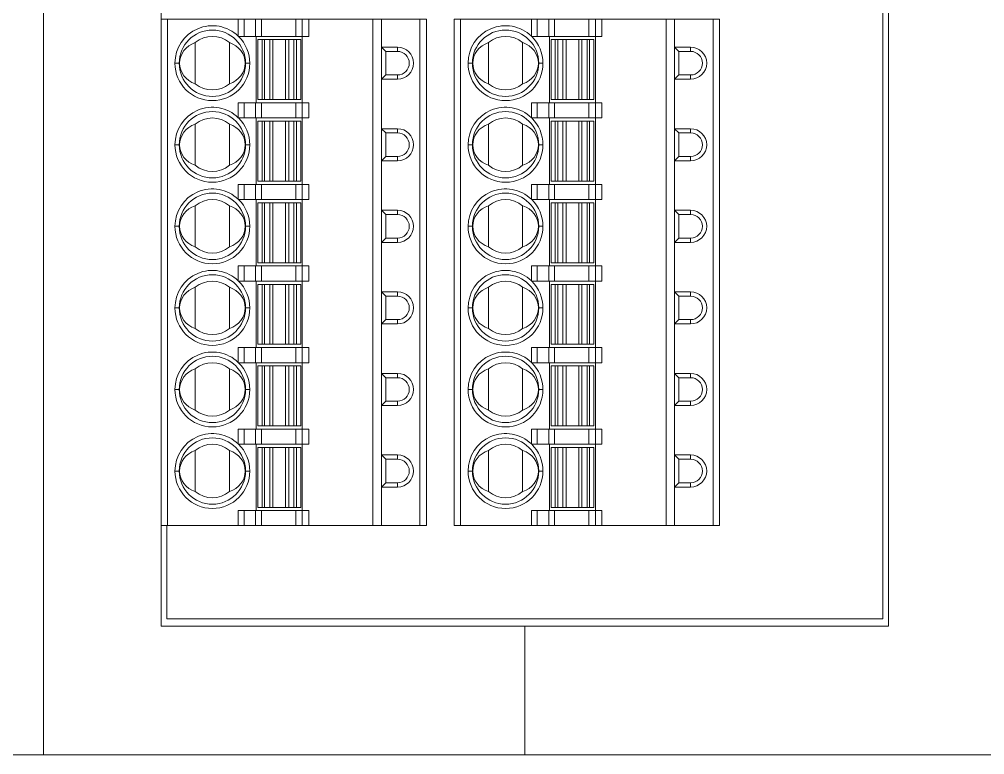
# Model space of a CAD drawing. Header units: millimetres. Extents: x 91 to 341, y 63 to 263.
# Drawn here: x 244.86 to 267.42, y 170.14 to 187.31 of the extents above; entities that cross this region are included whole.
import ezdxf

# ---------------------------------------------------------------- set-up
doc = ezdxf.new("R2010")
doc.units = ezdxf.units.MM

msp = doc.modelspace()

# ---------------------------------------------------------------- linework, layer by layer
at = {"color": 7, "linetype": 'Continuous', "lineweight": 15}
for p, q in [((245.427, 229.139), (245.427, 170.139)), ((265.177, 226.139), (265.177, 173.139)), ((265.04, 173.314), (265.04, 225.964)), ((248.177, 187.314), (248.177, 192.139)), ((248.177, 175.489), (248.177, 187.314)), ((248.177, 187.314), (248.327, 187.314)), ((248.327, 175.489), (248.327, 187.314)), ((248.327, 187.314), (249.982, 187.314)), ((249.982, 186.921), (249.982, 187.314)), ((249.982, 187.314), (250.118, 187.314)), ((250.118, 187.314), (250.118, 186.914)), ((250.118, 187.314), (250.387, 187.314)), ((250.387, 187.314), (250.387, 186.914)), ((250.387, 187.314), (250.523, 187.314)), ((250.523, 187.314), (250.523, 186.914)), ((250.523, 187.314), (251.327, 187.314)), ((251.327, 187.314), (251.327, 186.914)), ((251.327, 187.314), (251.477, 187.314)), ((251.477, 187.314), (251.477, 186.914)), ((251.477, 187.314), (251.627, 187.314)), ((251.627, 187.314), (251.627, 186.914)), ((251.627, 187.314), (253.127, 187.314)), ((253.127, 175.489), (253.127, 187.314)), ((253.327, 187.314), (253.127, 187.314)), ((253.327, 186.664), (253.327, 187.314)), ((253.327, 187.314), (254.227, 187.314)), ((254.227, 175.489), (254.227, 187.314)), ((254.377, 187.314), (254.227, 187.314)), ((254.377, 175.489), (254.377, 187.314)), ((255.027, 175.489), (255.027, 187.314)), ((255.027, 187.314), (255.177, 187.314)), ((255.177, 175.489), (255.177, 187.314)), ((255.177, 187.314), (256.832, 187.314)), ((256.832, 186.921), (256.832, 187.314)), ((256.832, 187.314), (256.968, 187.314)), ((256.968, 187.314), (256.968, 186.914)), ((256.968, 187.314), (257.237, 187.314)), ((257.237, 187.314), (257.237, 186.914)), ((257.237, 187.314), (257.373, 187.314)), ((257.373, 187.314), (257.373, 186.914)), ((257.373, 187.314), (258.177, 187.314)), ((258.177, 187.314), (258.177, 186.914)), ((258.177, 187.314), (258.327, 187.314)), ((258.327, 187.314), (258.327, 186.914)), ((258.327, 187.314), (258.477, 187.314)), ((258.477, 187.314), (258.477, 186.914)), ((258.477, 187.314), (259.977, 187.314)), ((259.977, 175.489), (259.977, 187.314)), ((260.177, 187.314), (259.977, 187.314)), ((260.177, 186.664), (260.177, 187.314)), ((260.177, 187.314), (261.077, 187.314)), ((261.077, 175.489), (261.077, 187.314)), ((261.227, 187.314), (261.077, 187.314)), ((261.227, 175.489), (261.227, 187.314)), ((249.99, 186.914), (249.982, 186.921)), ((249.99, 186.914), (250.118, 186.914)), ((249.99, 186.914), (249.99, 186.914)), ((250.118, 186.914), (250.387, 186.914)), ((250.387, 186.914), (250.523, 186.914)), ((250.402, 185.364), (250.402, 186.914)), ((250.44, 185.439), (250.44, 186.839)), ((250.44, 186.839), (250.54, 186.839)), ((250.523, 186.914), (251.327, 186.914)), ((250.54, 185.439), (250.54, 186.839)), ((250.597, 186.839), (250.54, 186.839)), ((250.597, 185.439), (250.597, 186.839)), ((250.719, 186.839), (250.597, 186.839)), ((250.719, 185.439), (250.719, 186.839)), ((250.793, 186.839), (250.719, 186.839)), ((250.793, 185.439), (250.793, 186.839)), ((250.793, 186.839), (251.086, 186.839)), ((251.086, 186.839), (251.086, 185.439)), ((251.161, 186.839), (251.086, 186.839)), ((251.161, 186.839), (251.161, 185.439)), ((251.283, 186.839), (251.161, 186.839)), ((251.283, 186.839), (251.283, 185.439)), ((251.34, 186.839), (251.283, 186.839)), ((251.327, 186.914), (251.477, 186.914)), ((251.34, 186.839), (251.34, 185.439)), ((251.44, 186.839), (251.34, 186.839)), ((251.44, 186.839), (251.44, 185.439)), ((251.477, 186.914), (251.627, 186.914)), ((251.477, 186.914), (251.477, 185.364)), ((256.84, 186.914), (256.832, 186.921)), ((256.84, 186.914), (256.968, 186.914)), ((256.84, 186.914), (256.84, 186.914)), ((256.968, 186.914), (257.237, 186.914)), ((257.237, 186.914), (257.373, 186.914)), ((257.252, 185.364), (257.252, 186.914)), ((257.29, 185.439), (257.29, 186.839)), ((257.29, 186.839), (257.39, 186.839)), ((257.373, 186.914), (258.177, 186.914)), ((257.39, 185.439), (257.39, 186.839)), ((257.447, 186.839), (257.39, 186.839)), ((257.447, 185.439), (257.447, 186.839)), ((257.569, 186.839), (257.447, 186.839)), ((257.569, 185.439), (257.569, 186.839)), ((257.643, 186.839), (257.569, 186.839)), ((257.643, 185.439), (257.643, 186.839)), ((257.643, 186.839), (257.936, 186.839)), ((257.936, 186.839), (257.936, 185.439)), ((258.011, 186.839), (257.936, 186.839)), ((258.011, 186.839), (258.011, 185.439)), ((258.133, 186.839), (258.011, 186.839)), ((258.133, 186.839), (258.133, 185.439)), ((258.19, 186.839), (258.133, 186.839)), ((258.177, 186.914), (258.327, 186.914)), ((258.19, 186.839), (258.19, 185.439)), ((258.29, 186.839), (258.19, 186.839)), ((258.29, 186.839), (258.29, 185.439)), ((258.327, 186.914), (258.477, 186.914)), ((258.327, 186.914), (258.327, 185.364)), ((248.977, 185.809), (248.977, 186.769)), ((249.777, 186.769), (249.777, 185.809)), ((253.327, 185.914), (253.327, 186.664)), ((253.327, 186.664), (253.702, 186.664)), ((253.327, 186.664), (253.427, 186.564)), ((253.427, 186.014), (253.427, 186.564)), ((253.427, 186.564), (253.702, 186.564)), ((253.702, 186.564), (253.702, 186.664)), ((255.827, 185.809), (255.827, 186.769)), ((256.627, 186.769), (256.627, 185.809)), ((260.177, 185.914), (260.177, 186.664)), ((260.177, 186.664), (260.552, 186.664)), ((260.177, 186.664), (260.277, 186.564)), ((260.277, 186.564), (260.552, 186.564)), ((260.277, 186.014), (260.277, 186.564)), ((260.552, 186.564), (260.552, 186.664)), ((248.602, 186.289), (248.502, 186.289)), ((250.252, 186.289), (250.152, 186.289)), ((255.452, 186.289), (255.352, 186.289)), ((257.102, 186.289), (257.002, 186.289)), ((253.327, 185.914), (253.427, 186.014)), ((253.327, 185.914), (253.327, 184.759)), ((253.702, 185.914), (253.327, 185.914)), ((253.427, 186.014), (253.702, 186.014)), ((253.702, 186.014), (253.702, 185.914)), ((260.177, 185.914), (260.277, 186.014)), ((260.177, 185.914), (260.177, 184.759)), ((260.552, 185.914), (260.177, 185.914)), ((260.277, 186.014), (260.552, 186.014)), ((260.552, 186.014), (260.552, 185.914)), ((250.44, 185.439), (250.54, 185.439)), ((250.54, 185.439), (250.597, 185.439)), ((250.597, 185.439), (250.719, 185.439)), ((250.719, 185.439), (250.793, 185.439)), ((251.086, 185.439), (250.793, 185.439)), ((251.086, 185.439), (251.161, 185.439)), ((251.161, 185.439), (251.283, 185.439)), ((251.283, 185.439), (251.34, 185.439)), ((251.34, 185.439), (251.44, 185.439)), ((257.29, 185.439), (257.39, 185.439)), ((257.39, 185.439), (257.447, 185.439)), ((257.447, 185.439), (257.569, 185.439)), ((257.569, 185.439), (257.643, 185.439)), ((257.936, 185.439), (257.643, 185.439)), ((257.936, 185.439), (258.011, 185.439)), ((258.011, 185.439), (258.133, 185.439)), ((258.133, 185.439), (258.19, 185.439)), ((258.19, 185.439), (258.29, 185.439)), ((249.982, 185.016), (249.982, 185.364)), ((249.982, 185.364), (250.118, 185.364)), ((250.118, 185.364), (250.118, 185.009)), ((250.387, 185.364), (250.118, 185.364)), ((250.387, 185.009), (250.387, 185.364)), ((250.387, 185.364), (250.523, 185.364)), ((250.523, 185.009), (250.523, 185.364)), ((250.523, 185.364), (251.327, 185.364)), ((251.327, 185.364), (251.327, 185.009)), ((251.477, 185.364), (251.327, 185.364)), ((251.477, 185.364), (251.477, 185.009)), ((251.477, 185.364), (251.627, 185.364)), ((251.627, 185.364), (251.627, 185.009)), ((256.832, 185.016), (256.832, 185.364)), ((256.832, 185.364), (256.968, 185.364)), ((256.968, 185.364), (256.968, 185.009)), ((257.237, 185.364), (256.968, 185.364)), ((257.237, 185.009), (257.237, 185.364)), ((257.237, 185.364), (257.373, 185.364)), ((257.373, 185.009), (257.373, 185.364)), ((257.373, 185.364), (258.177, 185.364)), ((258.177, 185.364), (258.177, 185.009)), ((258.327, 185.364), (258.177, 185.364)), ((258.327, 185.364), (258.327, 185.009)), ((258.327, 185.364), (258.477, 185.364)), ((258.477, 185.364), (258.477, 185.009)), ((249.99, 185.009), (249.982, 185.016)), ((249.99, 185.009), (250.118, 185.009)), ((249.99, 185.009), (249.99, 185.009)), ((250.118, 185.009), (250.387, 185.009)), ((250.387, 185.009), (250.523, 185.009)), ((250.402, 183.459), (250.402, 185.009)), ((250.523, 185.009), (251.327, 185.009)), ((251.327, 185.009), (251.477, 185.009)), ((251.477, 185.009), (251.627, 185.009)), ((251.477, 185.009), (251.477, 183.459)), ((256.84, 185.009), (256.832, 185.016)), ((256.84, 185.009), (256.968, 185.009)), ((256.84, 185.009), (256.84, 185.009)), ((256.968, 185.009), (257.237, 185.009)), ((257.237, 185.009), (257.373, 185.009)), ((257.252, 183.459), (257.252, 185.009)), ((257.373, 185.009), (258.177, 185.009)), ((258.177, 185.009), (258.327, 185.009)), ((258.327, 185.009), (258.477, 185.009)), ((258.327, 185.009), (258.327, 183.459)), ((248.977, 183.904), (248.977, 184.864)), ((249.777, 184.864), (249.777, 183.904)), ((250.44, 183.534), (250.44, 184.934)), ((250.44, 184.934), (250.54, 184.934)), ((250.54, 183.534), (250.54, 184.934)), ((250.597, 184.934), (250.54, 184.934)), ((250.719, 184.934), (250.597, 184.934)), ((250.597, 183.534), (250.597, 184.934)), ((250.719, 183.534), (250.719, 184.934)), ((250.793, 184.934), (250.719, 184.934)), ((250.793, 183.534), (250.793, 184.934)), ((250.793, 184.934), (251.086, 184.934)), ((251.086, 184.934), (251.086, 183.534)), ((251.161, 184.934), (251.086, 184.934)), ((251.161, 184.934), (251.161, 183.534)), ((251.283, 184.934), (251.161, 184.934)), ((251.283, 184.934), (251.283, 183.534)), ((251.34, 184.934), (251.283, 184.934)), ((251.34, 184.934), (251.34, 183.534)), ((251.34, 184.934), (251.44, 184.934)), ((251.44, 184.934), (251.44, 183.534)), ((253.327, 184.009), (253.327, 184.759)), ((253.327, 184.759), (253.702, 184.759)), ((253.327, 184.759), (253.427, 184.659)), ((253.702, 184.659), (253.702, 184.759)), ((255.827, 183.904), (255.827, 184.864)), ((256.627, 184.864), (256.627, 183.904)), ((257.29, 183.534), (257.29, 184.934)), ((257.29, 184.934), (257.39, 184.934)), ((257.39, 183.534), (257.39, 184.934)), ((257.447, 184.934), (257.39, 184.934)), ((257.569, 184.934), (257.447, 184.934)), ((257.447, 183.534), (257.447, 184.934)), ((257.569, 183.534), (257.569, 184.934)), ((257.643, 184.934), (257.569, 184.934)), ((257.643, 183.534), (257.643, 184.934)), ((257.643, 184.934), (257.936, 184.934)), ((257.936, 184.934), (257.936, 183.534)), ((258.011, 184.934), (257.936, 184.934)), ((258.011, 184.934), (258.011, 183.534)), ((258.133, 184.934), (258.011, 184.934)), ((258.133, 184.934), (258.133, 183.534)), ((258.19, 184.934), (258.133, 184.934)), ((258.19, 184.934), (258.19, 183.534)), ((258.19, 184.934), (258.29, 184.934)), ((258.29, 184.934), (258.29, 183.534)), ((260.177, 184.009), (260.177, 184.759)), ((260.177, 184.759), (260.552, 184.759)), ((260.177, 184.759), (260.277, 184.659)), ((260.552, 184.659), (260.552, 184.759)), ((253.427, 184.659), (253.702, 184.659)), ((253.427, 184.109), (253.427, 184.659)), ((260.277, 184.659), (260.552, 184.659)), ((260.277, 184.109), (260.277, 184.659)), ((248.602, 184.384), (248.502, 184.384)), ((250.252, 184.384), (250.152, 184.384)), ((255.452, 184.384), (255.352, 184.384)), ((257.102, 184.384), (257.002, 184.384)), ((253.327, 184.009), (253.427, 184.109)), ((253.427, 184.109), (253.702, 184.109)), ((253.702, 184.109), (253.702, 184.009)), ((260.177, 184.009), (260.277, 184.109)), ((260.277, 184.109), (260.552, 184.109)), ((260.552, 184.109), (260.552, 184.009)), ((253.327, 184.009), (253.327, 182.854)), ((253.702, 184.009), (253.327, 184.009)), ((260.177, 184.009), (260.177, 182.854)), ((260.552, 184.009), (260.177, 184.009)), ((249.982, 183.111), (249.982, 183.459)), ((249.982, 183.459), (250.118, 183.459)), ((250.118, 183.459), (250.118, 183.104)), ((250.387, 183.459), (250.118, 183.459)), ((250.387, 183.104), (250.387, 183.459)), ((250.387, 183.459), (250.523, 183.459)), ((250.44, 183.534), (250.54, 183.534)), ((250.523, 183.104), (250.523, 183.459)), ((250.523, 183.459), (251.327, 183.459)), ((250.54, 183.534), (250.597, 183.534)), ((250.597, 183.534), (250.719, 183.534)), ((250.719, 183.534), (250.793, 183.534)), ((251.086, 183.534), (250.793, 183.534)), ((251.086, 183.534), (251.161, 183.534)), ((251.161, 183.534), (251.283, 183.534)), ((251.283, 183.534), (251.34, 183.534)), ((251.327, 183.459), (251.327, 183.104)), ((251.477, 183.459), (251.327, 183.459)), ((251.34, 183.534), (251.44, 183.534)), ((251.477, 183.459), (251.477, 183.104)), ((251.477, 183.459), (251.627, 183.459)), ((251.627, 183.459), (251.627, 183.104)), ((256.832, 183.111), (256.832, 183.459)), ((256.832, 183.459), (256.968, 183.459)), ((256.968, 183.459), (256.968, 183.104)), ((257.237, 183.459), (256.968, 183.459)), ((257.237, 183.104), (257.237, 183.459)), ((257.237, 183.459), (257.373, 183.459)), ((257.29, 183.534), (257.39, 183.534)), ((257.373, 183.104), (257.373, 183.459)), ((257.373, 183.459), (258.177, 183.459)), ((257.39, 183.534), (257.447, 183.534)), ((257.447, 183.534), (257.569, 183.534)), ((257.569, 183.534), (257.643, 183.534)), ((257.936, 183.534), (257.643, 183.534)), ((257.936, 183.534), (258.011, 183.534)), ((258.011, 183.534), (258.133, 183.534)), ((258.133, 183.534), (258.19, 183.534)), ((258.177, 183.459), (258.177, 183.104)), ((258.327, 183.459), (258.177, 183.459)), ((258.19, 183.534), (258.29, 183.534)), ((258.327, 183.459), (258.327, 183.104)), ((258.327, 183.459), (258.477, 183.459)), ((258.477, 183.459), (258.477, 183.104)), ((248.977, 181.999), (248.977, 182.959)), ((249.777, 182.959), (249.777, 181.999)), ((249.99, 183.104), (249.982, 183.111)), ((249.99, 183.104), (250.118, 183.104)), ((249.99, 183.104), (249.99, 183.104)), ((250.118, 183.104), (250.387, 183.104)), ((250.387, 183.104), (250.523, 183.104)), ((250.402, 181.554), (250.402, 183.104)), ((250.44, 181.629), (250.44, 183.029)), ((250.44, 183.029), (250.54, 183.029)), ((250.523, 183.104), (251.327, 183.104)), ((250.54, 181.629), (250.54, 183.029)), ((250.597, 183.029), (250.54, 183.029)), ((250.719, 183.029), (250.597, 183.029)), ((250.597, 181.629), (250.597, 183.029)), ((250.719, 181.629), (250.719, 183.029)), ((250.793, 183.029), (250.719, 183.029)), ((250.793, 181.629), (250.793, 183.029)), ((250.793, 183.029), (251.086, 183.029)), ((251.086, 183.029), (251.086, 181.629)), ((251.161, 183.029), (251.086, 183.029)), ((251.161, 183.029), (251.161, 181.629)), ((251.283, 183.029), (251.161, 183.029)), ((251.283, 183.029), (251.283, 181.629)), ((251.34, 183.029), (251.283, 183.029)), ((251.327, 183.104), (251.477, 183.104)), ((251.34, 183.029), (251.34, 181.629)), ((251.34, 183.029), (251.44, 183.029)), ((251.44, 183.029), (251.44, 181.629)), ((251.477, 183.104), (251.627, 183.104)), ((251.477, 183.104), (251.477, 181.554)), ((255.827, 181.999), (255.827, 182.959)), ((256.627, 182.959), (256.627, 181.999)), ((256.84, 183.104), (256.832, 183.111)), ((256.84, 183.104), (256.968, 183.104)), ((256.84, 183.104), (256.84, 183.104)), ((256.968, 183.104), (257.237, 183.104)), ((257.237, 183.104), (257.373, 183.104)), ((257.252, 181.554), (257.252, 183.104)), ((257.29, 181.629), (257.29, 183.029)), ((257.29, 183.029), (257.39, 183.029)), ((257.373, 183.104), (258.177, 183.104)), ((257.39, 181.629), (257.39, 183.029)), ((257.447, 183.029), (257.39, 183.029)), ((257.569, 183.029), (257.447, 183.029)), ((257.447, 181.629), (257.447, 183.029)), ((257.569, 181.629), (257.569, 183.029)), ((257.643, 183.029), (257.569, 183.029)), ((257.643, 181.629), (257.643, 183.029)), ((257.643, 183.029), (257.936, 183.029)), ((257.936, 183.029), (257.936, 181.629)), ((258.011, 183.029), (257.936, 183.029)), ((258.011, 183.029), (258.011, 181.629)), ((258.133, 183.029), (258.011, 183.029)), ((258.133, 183.029), (258.133, 181.629)), ((258.19, 183.029), (258.133, 183.029)), ((258.177, 183.104), (258.327, 183.104)), ((258.19, 183.029), (258.19, 181.629)), ((258.19, 183.029), (258.29, 183.029)), ((258.29, 183.029), (258.29, 181.629)), ((258.327, 183.104), (258.477, 183.104)), ((258.327, 183.104), (258.327, 181.554)), ((253.327, 182.104), (253.327, 182.854)), ((253.327, 182.854), (253.702, 182.854)), ((253.327, 182.854), (253.427, 182.754)), ((253.427, 182.754), (253.702, 182.754)), ((253.427, 182.204), (253.427, 182.754)), ((253.702, 182.754), (253.702, 182.854)), ((260.177, 182.104), (260.177, 182.854)), ((260.177, 182.854), (260.552, 182.854)), ((260.177, 182.854), (260.277, 182.754)), ((260.277, 182.754), (260.552, 182.754)), ((260.277, 182.204), (260.277, 182.754)), ((260.552, 182.754), (260.552, 182.854)), ((248.602, 182.479), (248.502, 182.479)), ((250.252, 182.479), (250.152, 182.479)), ((255.452, 182.479), (255.352, 182.479)), ((257.102, 182.479), (257.002, 182.479)), ((253.327, 182.104), (253.427, 182.204)), ((253.327, 182.104), (253.327, 180.949)), ((253.702, 182.104), (253.327, 182.104)), ((253.427, 182.204), (253.702, 182.204)), ((253.702, 182.204), (253.702, 182.104)), ((260.177, 182.104), (260.277, 182.204)), ((260.177, 182.104), (260.177, 180.949)), ((260.552, 182.104), (260.177, 182.104)), ((260.277, 182.204), (260.552, 182.204)), ((260.552, 182.204), (260.552, 182.104)), ((250.44, 181.629), (250.54, 181.629)), ((250.54, 181.629), (250.597, 181.629)), ((250.597, 181.629), (250.719, 181.629)), ((250.719, 181.629), (250.793, 181.629)), ((251.086, 181.629), (250.793, 181.629)), ((251.086, 181.629), (251.161, 181.629)), ((251.161, 181.629), (251.283, 181.629)), ((251.283, 181.629), (251.34, 181.629)), ((251.34, 181.629), (251.44, 181.629)), ((257.29, 181.629), (257.39, 181.629)), ((257.39, 181.629), (257.447, 181.629)), ((257.447, 181.629), (257.569, 181.629)), ((257.569, 181.629), (257.643, 181.629)), ((257.936, 181.629), (257.643, 181.629)), ((257.936, 181.629), (258.011, 181.629)), ((258.011, 181.629), (258.133, 181.629)), ((258.133, 181.629), (258.19, 181.629)), ((258.19, 181.629), (258.29, 181.629)), ((249.982, 181.206), (249.982, 181.554)), ((249.982, 181.554), (250.118, 181.554)), ((250.118, 181.554), (250.118, 181.199)), ((250.387, 181.554), (250.118, 181.554)), ((250.387, 181.199), (250.387, 181.554)), ((250.387, 181.554), (250.523, 181.554)), ((250.523, 181.199), (250.523, 181.554)), ((250.523, 181.554), (251.327, 181.554)), ((251.327, 181.554), (251.327, 181.199)), ((251.477, 181.554), (251.327, 181.554)), ((251.477, 181.554), (251.477, 181.199)), ((251.477, 181.554), (251.627, 181.554)), ((251.627, 181.554), (251.627, 181.199)), ((256.832, 181.206), (256.832, 181.554)), ((256.832, 181.554), (256.968, 181.554)), ((256.968, 181.554), (256.968, 181.199)), ((257.237, 181.554), (256.968, 181.554)), ((257.237, 181.199), (257.237, 181.554)), ((257.237, 181.554), (257.373, 181.554)), ((257.373, 181.199), (257.373, 181.554)), ((257.373, 181.554), (258.177, 181.554)), ((258.177, 181.554), (258.177, 181.199)), ((258.327, 181.554), (258.177, 181.554)), ((258.327, 181.554), (258.327, 181.199)), ((258.327, 181.554), (258.477, 181.554)), ((258.477, 181.554), (258.477, 181.199)), ((249.99, 181.199), (249.982, 181.206)), ((249.99, 181.199), (250.118, 181.199)), ((249.99, 181.199), (249.99, 181.199)), ((250.118, 181.199), (250.387, 181.199)), ((250.387, 181.199), (250.523, 181.199)), ((250.402, 179.649), (250.402, 181.199)), ((250.523, 181.199), (251.327, 181.199)), ((251.327, 181.199), (251.477, 181.199)), ((251.477, 181.199), (251.627, 181.199)), ((251.477, 181.199), (251.477, 179.649)), ((256.84, 181.199), (256.832, 181.206)), ((256.84, 181.199), (256.968, 181.199)), ((256.84, 181.199), (256.84, 181.199)), ((256.968, 181.199), (257.237, 181.199)), ((257.237, 181.199), (257.373, 181.199)), ((257.252, 179.649), (257.252, 181.199)), ((257.373, 181.199), (258.177, 181.199)), ((258.177, 181.199), (258.327, 181.199)), ((258.327, 181.199), (258.477, 181.199)), ((258.327, 181.199), (258.327, 179.649)), ((248.977, 180.094), (248.977, 181.054)), ((249.777, 181.054), (249.777, 180.094)), ((250.44, 179.724), (250.44, 181.124)), ((250.44, 181.124), (250.54, 181.124)), ((250.54, 179.724), (250.54, 181.124)), ((250.597, 181.124), (250.54, 181.124)), ((250.597, 179.724), (250.597, 181.124)), ((250.719, 181.124), (250.597, 181.124)), ((250.719, 179.724), (250.719, 181.124)), ((250.793, 181.124), (250.719, 181.124)), ((250.793, 179.724), (250.793, 181.124)), ((250.793, 181.124), (251.086, 181.124)), ((251.086, 181.124), (251.086, 179.724)), ((251.161, 181.124), (251.086, 181.124)), ((251.161, 181.124), (251.161, 179.724)), ((251.283, 181.124), (251.161, 181.124)), ((251.283, 181.124), (251.283, 179.724)), ((251.34, 181.124), (251.283, 181.124)), ((251.34, 181.124), (251.34, 179.724)), ((251.34, 181.124), (251.44, 181.124)), ((251.44, 181.124), (251.44, 179.724)), ((253.327, 180.199), (253.327, 180.949)), ((253.327, 180.949), (253.702, 180.949)), ((253.327, 180.949), (253.427, 180.849)), ((253.702, 180.849), (253.702, 180.949)), ((255.827, 180.094), (255.827, 181.054)), ((256.627, 181.054), (256.627, 180.094)), ((257.29, 179.724), (257.29, 181.124)), ((257.29, 181.124), (257.39, 181.124)), ((257.39, 179.724), (257.39, 181.124)), ((257.447, 181.124), (257.39, 181.124)), ((257.569, 181.124), (257.447, 181.124)), ((257.447, 179.724), (257.447, 181.124)), ((257.569, 179.724), (257.569, 181.124)), ((257.643, 181.124), (257.569, 181.124)), ((257.643, 179.724), (257.643, 181.124)), ((257.643, 181.124), (257.936, 181.124)), ((257.936, 181.124), (257.936, 179.724)), ((258.011, 181.124), (257.936, 181.124)), ((258.011, 181.124), (258.011, 179.724)), ((258.133, 181.124), (258.011, 181.124)), ((258.133, 181.124), (258.133, 179.724)), ((258.19, 181.124), (258.133, 181.124)), ((258.19, 181.124), (258.19, 179.724)), ((258.19, 181.124), (258.29, 181.124)), ((258.29, 181.124), (258.29, 179.724)), ((260.177, 180.199), (260.177, 180.949)), ((260.177, 180.949), (260.552, 180.949)), ((260.177, 180.949), (260.277, 180.849)), ((260.552, 180.849), (260.552, 180.949)), ((253.427, 180.299), (253.427, 180.849)), ((253.427, 180.849), (253.702, 180.849)), ((260.277, 180.299), (260.277, 180.849)), ((260.277, 180.849), (260.552, 180.849)), ((248.602, 180.574), (248.502, 180.574)), ((250.252, 180.574), (250.152, 180.574)), ((255.452, 180.574), (255.352, 180.574)), ((257.102, 180.574), (257.002, 180.574)), ((253.327, 180.199), (253.427, 180.299)), ((253.427, 180.299), (253.702, 180.299)), ((253.702, 180.299), (253.702, 180.199)), ((260.177, 180.199), (260.277, 180.299)), ((260.277, 180.299), (260.552, 180.299)), ((260.552, 180.299), (260.552, 180.199)), ((253.327, 180.199), (253.327, 179.044)), ((253.702, 180.199), (253.327, 180.199)), ((260.177, 180.199), (260.177, 179.044)), ((260.552, 180.199), (260.177, 180.199)), ((249.982, 179.301), (249.982, 179.649)), ((249.982, 179.649), (250.118, 179.649)), ((250.118, 179.649), (250.118, 179.294)), ((250.387, 179.649), (250.118, 179.649)), ((250.387, 179.294), (250.387, 179.649)), ((250.387, 179.649), (250.523, 179.649)), ((250.44, 179.724), (250.54, 179.724)), ((250.523, 179.294), (250.523, 179.649)), ((250.523, 179.649), (251.327, 179.649)), ((250.54, 179.724), (250.597, 179.724)), ((250.597, 179.724), (250.719, 179.724)), ((250.719, 179.724), (250.793, 179.724)), ((251.086, 179.724), (250.793, 179.724)), ((251.086, 179.724), (251.161, 179.724)), ((251.161, 179.724), (251.283, 179.724)), ((251.283, 179.724), (251.34, 179.724)), ((251.327, 179.649), (251.327, 179.294)), ((251.477, 179.649), (251.327, 179.649)), ((251.34, 179.724), (251.44, 179.724)), ((251.477, 179.649), (251.477, 179.294)), ((251.477, 179.649), (251.627, 179.649)), ((251.627, 179.649), (251.627, 179.294)), ((256.832, 179.301), (256.832, 179.649)), ((256.832, 179.649), (256.968, 179.649)), ((256.968, 179.649), (256.968, 179.294)), ((257.237, 179.649), (256.968, 179.649)), ((257.237, 179.294), (257.237, 179.649)), ((257.237, 179.649), (257.373, 179.649)), ((257.29, 179.724), (257.39, 179.724)), ((257.373, 179.294), (257.373, 179.649)), ((257.373, 179.649), (258.177, 179.649)), ((257.39, 179.724), (257.447, 179.724)), ((257.447, 179.724), (257.569, 179.724)), ((257.569, 179.724), (257.643, 179.724)), ((257.936, 179.724), (257.643, 179.724)), ((257.936, 179.724), (258.011, 179.724)), ((258.011, 179.724), (258.133, 179.724)), ((258.133, 179.724), (258.19, 179.724)), ((258.177, 179.649), (258.177, 179.294)), ((258.327, 179.649), (258.177, 179.649)), ((258.19, 179.724), (258.29, 179.724)), ((258.327, 179.649), (258.327, 179.294)), ((258.327, 179.649), (258.477, 179.649)), ((258.477, 179.649), (258.477, 179.294)), ((248.977, 178.189), (248.977, 179.149)), ((249.777, 179.149), (249.777, 178.189)), ((249.99, 179.294), (249.982, 179.301)), ((249.99, 179.294), (250.118, 179.294)), ((249.99, 179.294), (249.99, 179.294)), ((250.118, 179.294), (250.387, 179.294)), ((250.387, 179.294), (250.523, 179.294)), ((250.402, 177.744), (250.402, 179.294)), ((250.44, 177.819), (250.44, 179.219)), ((250.44, 179.219), (250.54, 179.219)), ((250.523, 179.294), (251.327, 179.294)), ((250.54, 177.819), (250.54, 179.219)), ((250.597, 179.219), (250.54, 179.219)), ((250.719, 179.219), (250.597, 179.219)), ((250.597, 177.819), (250.597, 179.219)), ((250.719, 177.819), (250.719, 179.219)), ((250.793, 179.219), (250.719, 179.219)), ((250.793, 177.819), (250.793, 179.219)), ((250.793, 179.219), (251.086, 179.219)), ((251.086, 179.219), (251.086, 177.819)), ((251.161, 179.219), (251.086, 179.219)), ((251.161, 179.219), (251.161, 177.819)), ((251.283, 179.219), (251.161, 179.219)), ((251.283, 179.219), (251.283, 177.819)), ((251.34, 179.219), (251.283, 179.219)), ((251.327, 179.294), (251.477, 179.294)), ((251.34, 179.219), (251.34, 177.819)), ((251.44, 179.219), (251.34, 179.219)), ((251.44, 179.219), (251.44, 177.819)), ((251.477, 179.294), (251.627, 179.294)), ((251.477, 179.294), (251.477, 177.744)), ((255.827, 178.189), (255.827, 179.149)), ((256.627, 179.149), (256.627, 178.189)), ((256.84, 179.294), (256.832, 179.301)), ((256.84, 179.294), (256.968, 179.294)), ((256.84, 179.294), (256.84, 179.294)), ((256.968, 179.294), (257.237, 179.294)), ((257.237, 179.294), (257.373, 179.294)), ((257.252, 177.744), (257.252, 179.294)), ((257.29, 177.819), (257.29, 179.219)), ((257.29, 179.219), (257.39, 179.219)), ((257.373, 179.294), (258.177, 179.294)), ((257.39, 177.819), (257.39, 179.219)), ((257.447, 179.219), (257.39, 179.219)), ((257.447, 177.819), (257.447, 179.219)), ((257.569, 179.219), (257.447, 179.219)), ((257.569, 177.819), (257.569, 179.219)), ((257.643, 179.219), (257.569, 179.219)), ((257.643, 177.819), (257.643, 179.219)), ((257.643, 179.219), (257.936, 179.219)), ((257.936, 179.219), (257.936, 177.819)), ((258.011, 179.219), (257.936, 179.219)), ((258.011, 179.219), (258.011, 177.819)), ((258.133, 179.219), (258.011, 179.219)), ((258.133, 179.219), (258.133, 177.819)), ((258.19, 179.219), (258.133, 179.219)), ((258.177, 179.294), (258.327, 179.294)), ((258.19, 179.219), (258.19, 177.819)), ((258.29, 179.219), (258.19, 179.219)), ((258.29, 179.219), (258.29, 177.819)), ((258.327, 179.294), (258.477, 179.294)), ((258.327, 179.294), (258.327, 177.744)), ((253.327, 178.294), (253.327, 179.044)), ((253.327, 179.044), (253.702, 179.044)), ((253.327, 179.044), (253.427, 178.944)), ((253.427, 178.944), (253.702, 178.944)), ((253.427, 178.394), (253.427, 178.944)), ((253.702, 178.944), (253.702, 179.044)), ((260.177, 178.294), (260.177, 179.044)), ((260.177, 179.044), (260.552, 179.044)), ((260.177, 179.044), (260.277, 178.944)), ((260.277, 178.944), (260.552, 178.944)), ((260.277, 178.394), (260.277, 178.944)), ((260.552, 178.944), (260.552, 179.044)), ((248.602, 178.669), (248.502, 178.669)), ((250.252, 178.669), (250.152, 178.669)), ((255.452, 178.669), (255.352, 178.669)), ((257.102, 178.669), (257.002, 178.669)), ((253.327, 178.294), (253.427, 178.394)), ((253.327, 178.294), (253.327, 177.139)), ((253.702, 178.294), (253.327, 178.294)), ((253.427, 178.394), (253.702, 178.394)), ((253.702, 178.394), (253.702, 178.294)), ((260.177, 178.294), (260.277, 178.394)), ((260.177, 178.294), (260.177, 177.139)), ((260.552, 178.294), (260.177, 178.294)), ((260.277, 178.394), (260.552, 178.394)), ((260.552, 178.394), (260.552, 178.294)), ((250.44, 177.819), (250.54, 177.819)), ((250.54, 177.819), (250.597, 177.819)), ((250.597, 177.819), (250.719, 177.819)), ((250.719, 177.819), (250.793, 177.819)), ((251.086, 177.819), (250.793, 177.819)), ((251.086, 177.819), (251.161, 177.819)), ((251.161, 177.819), (251.283, 177.819)), ((251.283, 177.819), (251.34, 177.819)), ((251.34, 177.819), (251.44, 177.819)), ((257.29, 177.819), (257.39, 177.819)), ((257.39, 177.819), (257.447, 177.819)), ((257.447, 177.819), (257.569, 177.819)), ((257.569, 177.819), (257.643, 177.819)), ((257.936, 177.819), (257.643, 177.819)), ((257.936, 177.819), (258.011, 177.819)), ((258.011, 177.819), (258.133, 177.819)), ((258.133, 177.819), (258.19, 177.819)), ((258.19, 177.819), (258.29, 177.819)), ((249.982, 177.396), (249.982, 177.744)), ((249.982, 177.744), (250.118, 177.744)), ((250.118, 177.744), (250.118, 177.389)), ((250.387, 177.744), (250.118, 177.744)), ((250.387, 177.389), (250.387, 177.744)), ((250.387, 177.744), (250.523, 177.744)), ((250.523, 177.389), (250.523, 177.744)), ((250.523, 177.744), (251.327, 177.744)), ((251.327, 177.744), (251.327, 177.389)), ((251.477, 177.744), (251.327, 177.744)), ((251.477, 177.744), (251.477, 177.389)), ((251.477, 177.744), (251.627, 177.744)), ((251.627, 177.744), (251.627, 177.389)), ((256.832, 177.396), (256.832, 177.744)), ((256.832, 177.744), (256.968, 177.744)), ((256.968, 177.744), (256.968, 177.389)), ((257.237, 177.744), (256.968, 177.744)), ((257.237, 177.389), (257.237, 177.744)), ((257.237, 177.744), (257.373, 177.744)), ((257.373, 177.389), (257.373, 177.744)), ((257.373, 177.744), (258.177, 177.744)), ((258.177, 177.744), (258.177, 177.389)), ((258.327, 177.744), (258.177, 177.744)), ((258.327, 177.744), (258.327, 177.389)), ((258.327, 177.744), (258.477, 177.744)), ((258.477, 177.744), (258.477, 177.389)), ((249.99, 177.389), (249.982, 177.396)), ((249.99, 177.389), (250.118, 177.389)), ((249.99, 177.389), (249.99, 177.389)), ((250.118, 177.389), (250.387, 177.389)), ((250.387, 177.389), (250.523, 177.389)), ((250.402, 175.839), (250.402, 177.389)), ((250.44, 175.914), (250.44, 177.314)), ((250.44, 177.314), (250.54, 177.314)), ((250.523, 177.389), (251.327, 177.389)), ((250.54, 175.914), (250.54, 177.314)), ((250.597, 177.314), (250.54, 177.314)), ((250.597, 175.914), (250.597, 177.314)), ((250.719, 177.314), (250.597, 177.314)), ((250.719, 175.914), (250.719, 177.314)), ((250.793, 177.314), (250.719, 177.314)), ((250.793, 175.914), (250.793, 177.314)), ((250.793, 177.314), (251.086, 177.314)), ((251.086, 177.314), (251.086, 175.914)), ((251.161, 177.314), (251.086, 177.314)), ((251.161, 177.314), (251.161, 175.914)), ((251.283, 177.314), (251.161, 177.314)), ((251.283, 177.314), (251.283, 175.914)), ((251.34, 177.314), (251.283, 177.314)), ((251.327, 177.389), (251.477, 177.389)), ((251.34, 177.314), (251.34, 175.914)), ((251.34, 177.314), (251.44, 177.314)), ((251.44, 177.314), (251.44, 175.914)), ((251.477, 177.389), (251.627, 177.389)), ((251.477, 177.389), (251.477, 175.839)), ((256.84, 177.389), (256.832, 177.396)), ((256.84, 177.389), (256.968, 177.389)), ((256.84, 177.389), (256.84, 177.389)), ((256.968, 177.389), (257.237, 177.389)), ((257.237, 177.389), (257.373, 177.389)), ((257.252, 175.839), (257.252, 177.389)), ((257.29, 175.914), (257.29, 177.314)), ((257.29, 177.314), (257.39, 177.314)), ((257.373, 177.389), (258.177, 177.389)), ((257.39, 175.914), (257.39, 177.314)), ((257.447, 177.314), (257.39, 177.314)), ((257.447, 175.914), (257.447, 177.314)), ((257.569, 177.314), (257.447, 177.314)), ((257.569, 175.914), (257.569, 177.314)), ((257.643, 177.314), (257.569, 177.314)), ((257.643, 175.914), (257.643, 177.314)), ((257.643, 177.314), (257.936, 177.314)), ((257.936, 177.314), (257.936, 175.914)), ((258.011, 177.314), (257.936, 177.314)), ((258.011, 177.314), (258.011, 175.914)), ((258.133, 177.314), (258.011, 177.314)), ((258.133, 177.314), (258.133, 175.914)), ((258.19, 177.314), (258.133, 177.314)), ((258.177, 177.389), (258.327, 177.389)), ((258.19, 177.314), (258.19, 175.914)), ((258.19, 177.314), (258.29, 177.314)), ((258.29, 177.314), (258.29, 175.914)), ((258.327, 177.389), (258.477, 177.389)), ((258.327, 177.389), (258.327, 175.839)), ((248.977, 176.284), (248.977, 177.244)), ((249.777, 177.244), (249.777, 176.284)), ((253.327, 176.389), (253.327, 177.139)), ((253.327, 177.139), (253.702, 177.139)), ((253.327, 177.139), (253.427, 177.039)), ((253.702, 177.039), (253.702, 177.139)), ((255.827, 176.284), (255.827, 177.244)), ((256.627, 177.244), (256.627, 176.284)), ((260.177, 176.389), (260.177, 177.139)), ((260.177, 177.139), (260.552, 177.139)), ((260.177, 177.139), (260.277, 177.039)), ((260.552, 177.039), (260.552, 177.139)), ((253.427, 176.489), (253.427, 177.039)), ((253.427, 177.039), (253.702, 177.039)), ((260.277, 176.489), (260.277, 177.039)), ((260.277, 177.039), (260.552, 177.039)), ((248.602, 176.764), (248.502, 176.764)), ((250.252, 176.764), (250.152, 176.764)), ((255.452, 176.764), (255.352, 176.764)), ((257.102, 176.764), (257.002, 176.764)), ((253.327, 176.389), (253.427, 176.489)), ((253.427, 176.489), (253.702, 176.489)), ((253.702, 176.489), (253.702, 176.389)), ((260.177, 176.389), (260.277, 176.489)), ((260.277, 176.489), (260.552, 176.489)), ((260.552, 176.489), (260.552, 176.389)), ((253.327, 176.389), (253.327, 175.489)), ((253.702, 176.389), (253.327, 176.389)), ((260.177, 176.389), (260.177, 175.489)), ((260.552, 176.389), (260.177, 176.389)), ((249.982, 175.489), (249.982, 175.839)), ((250.118, 175.839), (249.982, 175.839)), ((250.118, 175.839), (250.118, 175.489)), ((250.387, 175.839), (250.118, 175.839)), ((250.387, 175.839), (250.387, 175.489)), ((250.523, 175.839), (250.387, 175.839)), ((250.44, 175.914), (250.54, 175.914)), ((250.523, 175.839), (250.523, 175.489)), ((251.327, 175.839), (250.523, 175.839)), ((250.54, 175.914), (250.597, 175.914)), ((250.597, 175.914), (250.719, 175.914)), ((250.719, 175.914), (250.793, 175.914)), ((251.086, 175.914), (250.793, 175.914)), ((251.086, 175.914), (251.161, 175.914)), ((251.161, 175.914), (251.283, 175.914)), ((251.283, 175.914), (251.34, 175.914)), ((251.327, 175.839), (251.327, 175.489)), ((251.477, 175.839), (251.327, 175.839)), ((251.34, 175.914), (251.44, 175.914)), ((251.477, 175.839), (251.477, 175.489)), ((251.627, 175.839), (251.477, 175.839)), ((251.627, 175.839), (251.627, 175.489)), ((256.832, 175.489), (256.832, 175.839)), ((256.968, 175.839), (256.832, 175.839)), ((256.968, 175.839), (256.968, 175.489)), ((257.237, 175.839), (256.968, 175.839)), ((257.237, 175.839), (257.237, 175.489)), ((257.373, 175.839), (257.237, 175.839)), ((257.29, 175.914), (257.39, 175.914)), ((257.373, 175.839), (257.373, 175.489)), ((258.177, 175.839), (257.373, 175.839)), ((257.39, 175.914), (257.447, 175.914)), ((257.447, 175.914), (257.569, 175.914)), ((257.569, 175.914), (257.643, 175.914)), ((257.936, 175.914), (257.643, 175.914)), ((257.936, 175.914), (258.011, 175.914)), ((258.011, 175.914), (258.133, 175.914)), ((258.133, 175.914), (258.19, 175.914)), ((258.177, 175.839), (258.177, 175.489)), ((258.327, 175.839), (258.177, 175.839)), ((258.19, 175.914), (258.29, 175.914)), ((258.327, 175.839), (258.327, 175.489)), ((258.477, 175.839), (258.327, 175.839)), ((258.477, 175.839), (258.477, 175.489)), ((248.177, 175.489), (248.327, 175.489)), ((248.177, 173.139), (248.177, 175.489)), ((248.315, 175.489), (248.315, 173.314)), ((248.327, 175.489), (249.982, 175.489)), ((249.982, 175.489), (250.118, 175.489)), ((250.118, 175.489), (250.387, 175.489)), ((250.387, 175.489), (250.523, 175.489)), ((250.523, 175.489), (251.327, 175.489)), ((251.327, 175.489), (251.477, 175.489)), ((251.477, 175.489), (251.627, 175.489)), ((251.627, 175.489), (253.127, 175.489)), ((253.127, 175.489), (253.327, 175.489)), ((253.327, 175.489), (254.227, 175.489)), ((254.227, 175.489), (254.377, 175.489)), ((255.027, 175.489), (255.177, 175.489)), ((255.177, 175.489), (256.832, 175.489)), ((256.832, 175.489), (256.968, 175.489)), ((256.968, 175.489), (257.237, 175.489)), ((257.237, 175.489), (257.373, 175.489)), ((257.373, 175.489), (258.177, 175.489)), ((258.177, 175.489), (258.327, 175.489)), ((258.327, 175.489), (258.477, 175.489)), ((258.477, 175.489), (259.977, 175.489)), ((259.977, 175.489), (260.177, 175.489)), ((260.177, 175.489), (261.077, 175.489)), ((261.077, 175.489), (261.227, 175.489)), ((248.315, 173.314), (265.04, 173.314)), ((256.677, 173.139), (248.177, 173.139)), ((256.677, 170.139), (256.677, 173.139)), ((265.177, 173.139), (256.677, 173.139)), ((245.427, 170.139), (234.177, 170.139)), ((256.677, 170.139), (245.427, 170.139)), ((267.927, 170.139), (256.677, 170.139))]:
    msp.add_line(p, q, dxfattribs=at)
for centre, radius, start, end in [((249.377, 186.289), 0.875, 46.3075, 180), ((249.377, 186.289), 0.775, 0, 180), ((256.227, 186.289), 0.875, 46.3075, 180), ((256.227, 186.289), 0.775, 0, 180), ((249.377, 186.289), 0.625, 50.2082, 129.7918), ((249.377, 186.289), 0.875, 0, 45.5847), ((256.227, 186.289), 0.625, 50.2082, 129.7918), ((256.227, 186.289), 0.875, 0, 45.5847), ((253.702, 186.289), 0.375, 270, 90), ((253.702, 186.289), 0.275, 270, 90), ((260.552, 186.289), 0.375, 270, 90), ((260.552, 186.289), 0.275, 270, 90), ((249.377, 186.289), 0.875, 180, 0), ((249.377, 186.289), 0.775, 180, 0), ((256.227, 186.289), 0.875, 180, 0), ((256.227, 186.289), 0.775, 180, 0), ((249.377, 186.289), 0.625, 230.2082, 309.7918), ((256.227, 186.289), 0.625, 230.2082, 309.7918), ((249.377, 184.384), 0.875, 46.3075, 180), ((256.227, 184.384), 0.875, 46.3075, 180), ((249.377, 184.384), 0.775, 0, 180), ((249.377, 184.384), 0.625, 50.2082, 129.7918), ((249.377, 184.384), 0.875, 0, 45.5847), ((256.227, 184.384), 0.775, 0, 180), ((256.227, 184.384), 0.625, 50.2082, 129.7918), ((256.227, 184.384), 0.875, 0, 45.5847), ((253.702, 184.384), 0.375, 270, 90), ((260.552, 184.384), 0.375, 270, 90), ((253.702, 184.384), 0.275, 270, 90), ((260.552, 184.384), 0.275, 270, 90), ((249.377, 184.384), 0.875, 180, 0), ((249.377, 184.384), 0.775, 180, 0), ((256.227, 184.384), 0.875, 180, 0), ((256.227, 184.384), 0.775, 180, 0), ((249.377, 184.384), 0.625, 230.2082, 309.7918), ((256.227, 184.384), 0.625, 230.2082, 309.7918), ((249.377, 182.479), 0.875, 46.3075, 180), ((249.377, 182.479), 0.775, 0, 180), ((256.227, 182.479), 0.875, 46.3075, 180), ((256.227, 182.479), 0.775, 0, 180), ((249.377, 182.479), 0.625, 50.2082, 129.7918), ((249.377, 182.479), 0.875, 0, 45.5847), ((256.227, 182.479), 0.625, 50.2082, 129.7918), ((256.227, 182.479), 0.875, 0, 45.5847), ((253.702, 182.479), 0.375, 270, 90), ((253.702, 182.479), 0.275, 270, 90), ((260.552, 182.479), 0.375, 270, 90), ((260.552, 182.479), 0.275, 270, 90), ((249.377, 182.479), 0.875, 180, 0), ((249.377, 182.479), 0.775, 180, 0), ((256.227, 182.479), 0.875, 180, 0), ((256.227, 182.479), 0.775, 180, 0), ((249.377, 182.479), 0.625, 230.2082, 309.7918), ((256.227, 182.479), 0.625, 230.2082, 309.7918), ((249.377, 180.574), 0.875, 46.3075, 180), ((256.227, 180.574), 0.875, 46.3075, 180), ((249.377, 180.574), 0.775, 0, 180), ((249.377, 180.574), 0.625, 50.2082, 129.7918), ((249.377, 180.574), 0.875, 0, 45.5847), ((256.227, 180.574), 0.775, 0, 180), ((256.227, 180.574), 0.625, 50.2082, 129.7918), ((256.227, 180.574), 0.875, 0, 45.5847), ((253.702, 180.574), 0.375, 270, 90), ((260.552, 180.574), 0.375, 270, 90), ((253.702, 180.574), 0.275, 270, 90), ((260.552, 180.574), 0.275, 270, 90), ((249.377, 180.574), 0.875, 180, 0), ((249.377, 180.574), 0.775, 180, 0), ((256.227, 180.574), 0.875, 180, 0), ((256.227, 180.574), 0.775, 180, 0), ((249.377, 180.574), 0.625, 230.2082, 309.7918), ((256.227, 180.574), 0.625, 230.2082, 309.7918), ((249.377, 178.669), 0.875, 46.3075, 180), ((249.377, 178.669), 0.775, 0, 180), ((256.227, 178.669), 0.875, 46.3075, 180), ((256.227, 178.669), 0.775, 0, 180), ((249.377, 178.669), 0.625, 50.2082, 129.7918), ((249.377, 178.669), 0.875, 0, 45.5847), ((256.227, 178.669), 0.625, 50.2082, 129.7918), ((256.227, 178.669), 0.875, 0, 45.5847), ((253.702, 178.669), 0.375, 270, 90), ((253.702, 178.669), 0.275, 270, 90), ((260.552, 178.669), 0.375, 270, 90), ((260.552, 178.669), 0.275, 270, 90), ((249.377, 178.669), 0.875, 180, 0), ((249.377, 178.669), 0.775, 180, 0), ((256.227, 178.669), 0.875, 180, 0), ((256.227, 178.669), 0.775, 180, 0), ((249.377, 178.669), 0.625, 230.2082, 309.7918), ((256.227, 178.669), 0.625, 230.2082, 309.7918), ((249.377, 176.764), 0.875, 46.3075, 180), ((249.377, 176.764), 0.775, 360, 180), ((256.227, 176.764), 0.875, 46.3075, 180), ((256.227, 176.764), 0.775, 360, 180), ((249.377, 176.764), 0.625, 50.2082, 129.7918), ((249.377, 176.764), 0.875, 360, 45.5847), ((256.227, 176.764), 0.625, 50.2082, 129.7918), ((256.227, 176.764), 0.875, 360, 45.5847), ((253.702, 176.764), 0.375, 270, 90), ((260.552, 176.764), 0.375, 270, 90), ((253.702, 176.764), 0.275, 270, 90), ((260.552, 176.764), 0.275, 270, 90), ((249.377, 176.764), 0.875, 180, 360), ((249.377, 176.764), 0.775, 180, 360), ((256.227, 176.764), 0.875, 180, 360), ((256.227, 176.764), 0.775, 180, 360), ((249.377, 176.764), 0.625, 230.2082, 309.7918), ((256.227, 176.764), 0.625, 230.2082, 309.7918)]:
    msp.add_arc(centre, radius, start, end, dxfattribs=at)
for centre, start_param, end_param in [((249.163, 186.289), 1.912362, 3.141593), ((249.592, 186.289), 0, 1.229231), ((256.013, 186.289), 1.912362, 3.141593), ((256.442, 186.289), 0, 1.229231), ((249.163, 186.289), 3.141593, 4.370824), ((249.592, 186.289), 5.053954, 6.283185), ((256.013, 186.289), 3.141593, 4.370824), ((256.442, 186.289), 5.053954, 6.283185), ((249.163, 184.384), 1.912362, 3.141593), ((249.592, 184.384), 0, 1.229231), ((256.013, 184.384), 1.912362, 3.141593), ((256.442, 184.384), 0, 1.229231), ((249.163, 184.384), 3.141593, 4.370824), ((249.592, 184.384), 5.053954, 6.283185), ((256.013, 184.384), 3.141593, 4.370824), ((256.442, 184.384), 5.053954, 6.283185), ((249.163, 182.479), 1.912362, 3.141593), ((249.592, 182.479), 0, 1.229231), ((256.013, 182.479), 1.912362, 3.141593), ((256.442, 182.479), 0, 1.229231), ((249.163, 182.479), 3.141593, 4.370824), ((249.592, 182.479), 5.053954, 6.283185), ((256.013, 182.479), 3.141593, 4.370824), ((256.442, 182.479), 5.053954, 6.283185), ((249.163, 180.574), 1.912362, 3.141593), ((249.592, 180.574), 0, 1.229231), ((256.013, 180.574), 1.912362, 3.141593), ((256.442, 180.574), 0, 1.229231), ((249.163, 180.574), 3.141593, 4.370824), ((249.592, 180.574), 5.053954, 6.283185), ((256.013, 180.574), 3.141593, 4.370824), ((256.442, 180.574), 5.053954, 6.283185), ((249.163, 178.669), 1.912362, 3.141593), ((249.592, 178.669), 0, 1.229231), ((256.013, 178.669), 1.912362, 3.141593), ((256.442, 178.669), 0, 1.229231), ((249.163, 178.669), 3.141593, 4.370824), ((249.592, 178.669), 5.053954, 6.283185), ((256.013, 178.669), 3.141593, 4.370824), ((256.442, 178.669), 5.053954, 6.283185), ((249.163, 176.764), 1.912362, 3.141593), ((249.592, 176.764), 0, 1.229231), ((256.013, 176.764), 1.912362, 3.141593), ((256.442, 176.764), 0, 1.229231), ((249.163, 176.764), 3.141593, 4.370824), ((249.592, 176.764), 5.053954, 6.283185), ((256.013, 176.764), 3.141593, 4.370824), ((256.442, 176.764), 5.053954, 6.283185)]:
    msp.add_ellipse(centre, major_axis=(0.553, 0), ratio=0.921544, start_param=start_param, end_param=end_param, dxfattribs=at)

doc.saveas('drawing.dxf')
